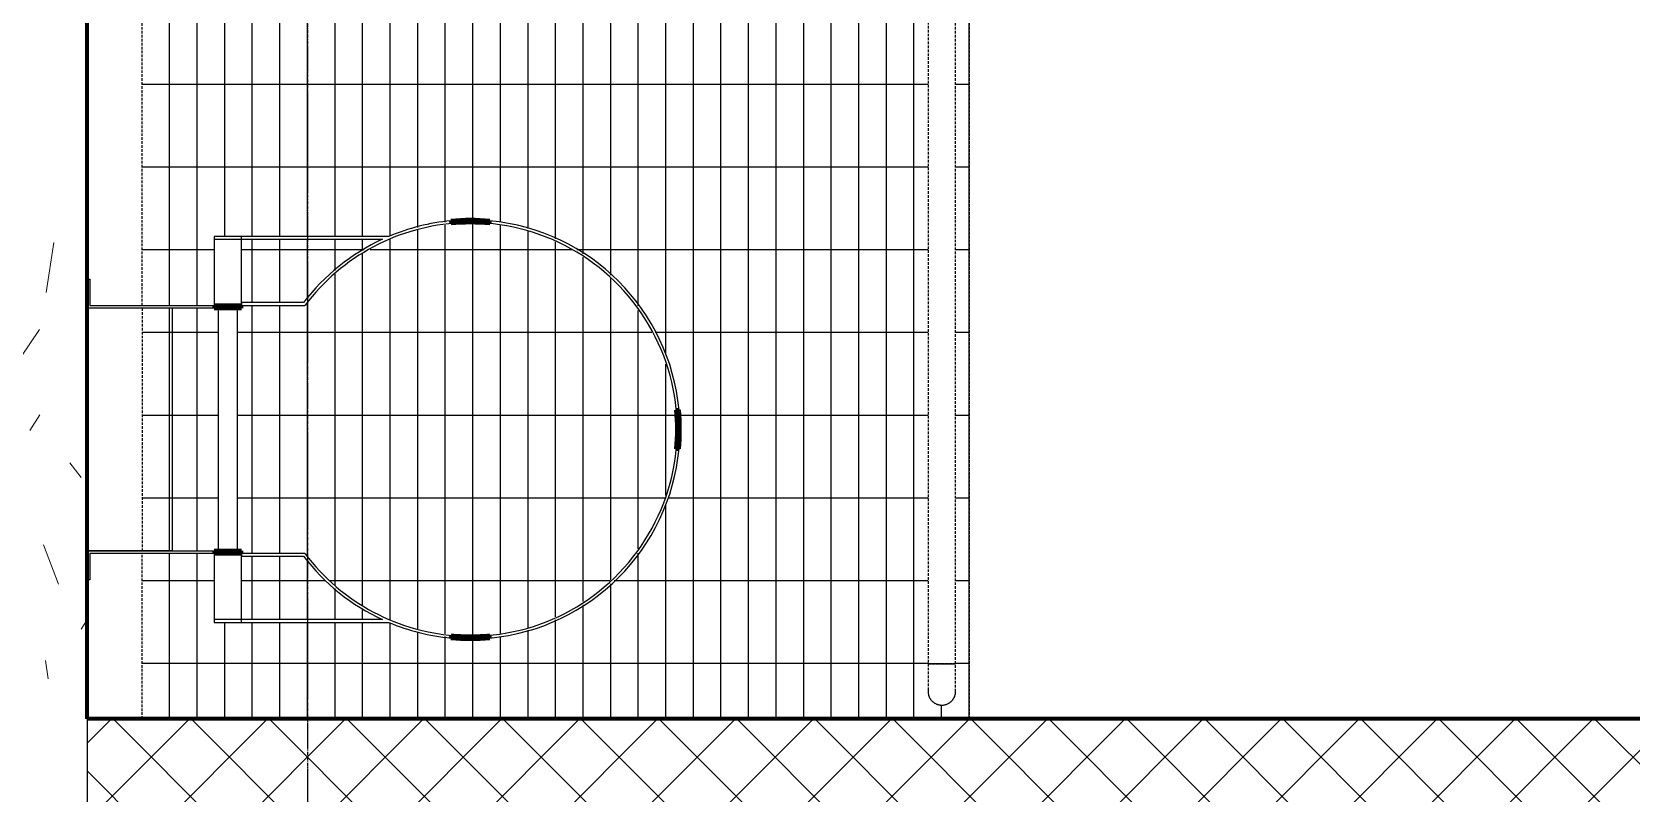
# Model space of a CAD drawing. Header units: millimetres. Extents: x -4391136 to -1798569, y -886572 to -291056.
# Drawn here: x -2735343 to -2732443, y -507083 to -505703 of the extents above; entities that cross this region are included whole.
import ezdxf
from ezdxf.enums import TextEntityAlignment as Align

# ---------------------------------------------------------------- set-up
doc = ezdxf.new("R2010")
doc.units = ezdxf.units.MM
for name, pattern in [('CENTER', [50.800000000000004, 31.75, -6.35, 6.35, -6.35]), ('TA_GL_000.70000', [1.925, 0.7, -0.175, 0.175, -0.175, 0.7]), ('Xref-C-1-PP17-AR-2214-01-B$0$DPA_Grid _ Level 100', [10, 5.5, -1.6, 1.3, -1.6]), ('Xref-C-1-PP17-AR-2214-01-B$0$Hidden', [7.143800000000001, 4.7625, -2.3813])]:
    doc.linetypes.add(name, pattern=pattern)
doc.layers.add('000 - 0_HIDE_OBJ_FRAMING_DEF_DIMS', color=7, linetype='Continuous', plot=False)
for name, color, linetype in [('000 - 0_SYM_DWG_GRID-BUBBLE_MAIN_COLOR_1', 7, 'Continuous'), ('000 - 0_SYM_DWG_GRIDLINE_MAIN_COLOR_251', 7, 'Continuous'), ('000 - GRID', 7, 'CENTER'), ('_PP-Dim', 7, 'Continuous'), ('Xref-C-1-PP17-AR-2214-01-B$0$A-DETL-MBND', 7, 'Xref-C-1-PP17-AR-2214-01-B$0$Hidden'), ('Xref-C-1-PP17-AR-2214-01-B$0$A-FLOR-E', 7, 'Continuous'), ('Xref-C-1-PP17-AR-2214-01-B$0$A-GENM', 7, 'Continuous'), ('Xref-C-1-PP17-AR-2214-01-B$0$A-Wall', 7, 'Continuous'), ('Xref-C-1-PP17-AR-2214-01-B$0$A-WALL-PATT', 7, 'Continuous'), ('Xref-C-1-PP17-AR-2214-01-B$0$S-BEAM', 7, 'Continuous'), ('Xref-C-1-PP17-AR-2214-01-B$0$WALL-E', 7, 'Continuous')]:
    doc.layers.add(name, color=color, linetype=linetype)
doc.styles.add('Arial', font='arial.ttf', dxfattribs={"height": 1500})
doc.styles.add('TA', font='', dxfattribs={"height": 4.5})
doc.styles.get('TA').set_extended_font_data('Cordia New')

# ---------------------------------------------------------------- blocks, each defined once
blk = doc.blocks.new('*U1278')
at = {"layer": '000 - 0_SYM_DWG_GRIDLINE_MAIN_COLOR_251', "color": 7, "linetype": 'ByBlock', "ltscale": 5}
blk.add_line((29.9999999999998, 0), (-560.4999999999969, 6.311186212045594e-14), dxfattribs=at)
at = {"color": 7, "style": 'TA', "flags": 1}
blk.add_attdef('LOCATION', (5.999999999999999, -6.000000000000001), '', height=4.5, rotation=270, dxfattribs=at)
at = {"layer": '000 - 0_SYM_DWG_GRID-BUBBLE_MAIN_COLOR_1', "color": 7, "style": 'Arial'}
blk.add_attdef('GRID-HEAD', text='', height=4.000000000000001, rotation=179.999999999987, dxfattribs=at).set_placement((73.74999998541176, 0), align=Align.MIDDLE_CENTER)
blk = doc.blocks.new('W-1-PP17-ENT2_REV00_20260526-152343_LOPF_MAIN_DIMS')
at = {"layer": '000 - GRID', "color": 7, "linetype": 'TA_GL_000.70000', "xscale": 50.00000000000036, "yscale": 50.00000000000036, "zscale": 50.00000000000036, "rotation": 180}
blk.add_blockref('*U1278', (-26525, -5300.000000001804), dxfattribs=at)
blk = doc.blocks.new('Xref-C-1-PP17-AR-2214-01-B$0$DPA_GM-Cage Ladder_No RC stand - H5300-19600644-ENTRANCE 2 - LOWER ROOF FLOOR PLAN01-flat-1')
at = {"layer": 'Xref-C-1-PP17-AR-2214-01-B$0$A-GENM', "color": 7, "lineweight": 70}
for p, q in [((734.5333333332092, 253.3412686392548), (735, 248.3630940519506)), ((805, 248.3630940519506), (805.4666666663252, 253.3412686392548)), ((355, 100), (305, 100)), ((305, 100), (305, 95.00000000005821)), ((305, 95.00000000005821), (355, 95.00000000005821)), ((355, 95.00000000005821), (355, 100)), ((1148.341268639546, -89.53333333332557), (1143.3630940523, -89.99999999994179)), ((1143.3630940523, -159.9999999999418), (1148.341268639546, -160.4666666666744)), ((355, -345), (305, -345)), ((305, -345), (305, -350)), ((355, -350), (355, -345)), ((305, -350), (355, -350)), ((735, -498.3630940518342), (734.5333333332092, -503.3412686392548)), ((805.4666666663252, -503.3412686392548), (805, -498.3630940518342))]:
    blk.add_line(p, q, dxfattribs=at)
at = {"layer": 'Xref-C-1-PP17-AR-2214-01-B$0$A-GENM', "color": 7}
for p, q in [((355, 225), (305, 225)), ((305, 225), (305, 100)), ((305, 225), (305, 220)), ((622.0135141303763, 225), (305, 225)), ((305, 220), (610.7046767794527, 220)), ((355, 100), (355, 225)), ((75, 147.5), (80, 147.5)), ((75, 95), (75, 147.5)), ((80, 147.5), (80, 100)), ((75, -345), (75, 95)), ((230, 95), (75, 95)), ((305, 95), (75, 95)), ((80, 100), (305, 100)), ((230, -345), (230, 95)), ((305, 100), (355, 100)), ((305, 100), (305, 95)), ((312.4999999967404, 94.99999999941792), (312.4999999967404, -345.0000000005821)), ((312.4999999967404, 94.99999999941792), (312.4999999967404, -345.0000000005821)), ((312.4999999967404, 94.99999999941792), (312.4999999967404, -345.0000000005821)), ((312.4999999967404, 94.99999999941792), (312.4999999967404, -345.0000000005821)), ((312.4999999967404, 94.99999999941792), (312.4999999967404, -345.0000000005821)), ((312.4999999967404, 94.99999999941792), (312.4999999967404, -345.0000000005821)), ((312.4999999967404, 94.99999999941792), (312.4999999967404, -345.0000000005821)), ((312.4999999967404, 94.99999999941792), (312.4999999967404, -345.0000000005821)), ((312.4999999967404, 94.99999999941792), (312.4999999967404, -345.0000000005821)), ((312.4999999967404, 94.99999999941792), (312.4999999967404, -345.0000000005821)), ((312.4999999967404, 94.99999999941792), (312.4999999967404, -345.0000000005821)), ((312.4999999967404, 94.99999999941792), (312.4999999967404, -345.0000000005821)), ((312.4999999967404, 94.99999999941792), (312.4999999967404, -345.0000000005821)), ((313.0962980398908, 95), (346.9037019601092, 95)), ((346.9037019601092, 95), (313.0962980398908, 95)), ((313.0962980398908, 95), (346.9037019601092, 95)), ((346.9037019601092, 95), (313.0962980398908, 95)), ((313.0962980398908, 95), (346.9037019601092, 95)), ((346.9037019601092, 95), (313.0962980398908, 95)), ((313.0962980398908, 95), (346.9037019601092, 95)), ((346.9037019601092, 95), (313.0962980398908, 95)), ((313.0962980398908, 95), (346.9037019601092, 95)), ((346.9037019601092, 95), (313.0962980398908, 95)), ((313.0962980398908, 95), (346.9037019601092, 95)), ((346.9037019601092, 95), (313.0962980398908, 95)), ((313.0962980398908, 95), (346.9037019601092, 95)), ((346.9037019601092, 95), (313.0962980398908, 95)), ((313.0962980398908, 95), (346.9037019601092, 95)), ((346.9037019601092, 95), (313.0962980398908, 95)), ((313.0962980398908, 95), (346.9037019601092, 95)), ((346.9037019601092, 95), (313.0962980398908, 95)), ((313.0962980398908, 95), (346.9037019601092, 95)), ((346.9037019601092, 95), (313.0962980398908, 95)), ((313.0962980398908, 95), (346.9037019601092, 95)), ((346.9037019601092, 95), (313.0962980398908, 95)), ((313.0962980398908, 95), (346.9037019601092, 95)), ((346.9037019601092, 95), (313.0962980398908, 95)), ((313.0962980398908, 95), (346.9037019601092, 95)), ((346.9037019601092, 95), (313.0962980398908, 95)), ((347.4999999967404, -345.0000000005821), (347.4999999967404, 94.99999999941792)), ((347.4999999967404, -345.0000000005821), (347.4999999967404, 94.99999999941792)), ((347.4999999967404, -345.0000000005821), (347.4999999967404, 94.99999999941792)), ((347.4999999967404, -345.0000000005821), (347.4999999967404, 94.99999999941792)), ((347.4999999967404, -345.0000000005821), (347.4999999967404, 94.99999999941792)), ((347.4999999967404, -345.0000000005821), (347.4999999967404, 94.99999999941792)), ((347.4999999967404, -345.0000000005821), (347.4999999967404, 94.99999999941792)), ((347.4999999967404, -345.0000000005821), (347.4999999967404, 94.99999999941792)), ((347.4999999967404, -345.0000000005821), (347.4999999967404, 94.99999999941792)), ((347.4999999967404, -345.0000000005821), (347.4999999967404, 94.99999999941792)), ((347.4999999967404, -345.0000000005821), (347.4999999967404, 94.99999999941792)), ((347.4999999967404, -345.0000000005821), (347.4999999967404, 94.99999999941792)), ((347.4999999967404, -345.0000000005821), (347.4999999967404, 94.99999999941792)), ((467.5103307547979, 105), (355, 105)), ((355, 105), (355, 100)), ((355, 100), (470, 100)), ((230, -345), (75, -345)), ((75, -345), (305, -345)), ((75, -397.5), (75, -345)), ((305, -345), (305, -350)), ((313.0962980398908, -345), (346.9037019601092, -345)), ((346.9037019601092, -345), (313.0962980398908, -345)), ((313.0962980398908, -345), (346.9037019601092, -345)), ((346.9037019601092, -345), (313.0962980398908, -345)), ((313.0962980398908, -345), (346.9037019601092, -345)), ((346.9037019601092, -345), (313.0962980398908, -345)), ((313.0962980398908, -345), (346.9037019601092, -345)), ((346.9037019601092, -345), (313.0962980398908, -345)), ((313.0962980398908, -345), (346.9037019601092, -345)), ((346.9037019601092, -345), (313.0962980398908, -345)), ((313.0962980398908, -345), (346.9037019601092, -345)), ((346.9037019601092, -345), (313.0962980398908, -345)), ((313.0962980398908, -345), (346.9037019601092, -345)), ((346.9037019601092, -345), (313.0962980398908, -345)), ((313.0962980398908, -345), (346.9037019601092, -345)), ((346.9037019601092, -345), (313.0962980398908, -345)), ((313.0962980398908, -345), (346.9037019601092, -345)), ((346.9037019601092, -345), (313.0962980398908, -345)), ((313.0962980398908, -345), (346.9037019601092, -345)), ((346.9037019601092, -345), (313.0962980398908, -345)), ((313.0962980398908, -345), (346.9037019601092, -345)), ((346.9037019601092, -345), (313.0962980398908, -345)), ((313.0962980398908, -345), (346.9037019601092, -345)), ((346.9037019601092, -345), (313.0962980398908, -345)), ((313.0962980398908, -345), (346.9037019601092, -345)), ((346.9037019601092, -345), (313.0962980398908, -345)), ((305, -350), (80, -350)), ((80, -350), (80, -397.5)), ((355, -350), (305, -350)), ((305, -350), (305, -475)), ((355, -475), (355, -350)), ((470, -350), (355, -350)), ((355, -350), (355, -355)), ((355, -355), (467.5103307547979, -355)), ((80, -397.5), (75, -397.5)), ((610.7046767794527, -470), (305, -470)), ((305, -470), (305, -475)), ((305, -475), (355, -475)), ((305, -475), (622.0135141303763, -475))]:
    blk.add_line(p, q, dxfattribs=at)
for radius, start, end in [(375.0000000000004, 92.77032200594974, 143.1301023434838), (380, 95.36016817981313, 112.919542148492), (380.0000000000001, 91.73344587831726, 93.12195460506179), (375.0000000000001, 268.5716522453185, 91.42834775468145), (380.0000000000001, 5.354805702905375, 84.64978378124182), (379.9999999999998, 114.7839780623243, 142.7522190946124), (380.0000000000001, 275.3502162187582, 354.6451942970946), (380.0000000000004, 217.2477809053876, 245.2160219376757), (375.0000000000001, 216.8698976565162, 267.2296779940503), (380.0000000000004, 247.080457851508, 264.6398318201869), (380.0000000000002, 266.8780453949382, 268.2665541216828)]:
    blk.add_arc((770, -125), radius, start, end, dxfattribs=at)
at = {"layer": 'Xref-C-1-PP17-AR-2214-01-B$0$A-GENM', "color": 7, "lineweight": 70}
for radius, start, end in [(380.0000000000001, 84.64459939078527, 95.35540060921474), (375.0000000000002, 84.64459939078527, 95.35540060921474), (375.0000000000001, 354.6445993883986, 5.355400611601413), (380, 354.6445993883986, 5.355400611601413), (380.0000000000002, 264.6445993907852, 275.3554006092148), (375.0000000000002, 264.6445993907852, 275.3554006092148)]:
    blk.add_arc((770, -124.9999999999418), radius, start, end, dxfattribs=at)
blk = doc.blocks.new('Xref-C-1-PP17-AR-2214-01-B$0$Top Rail Type - Top Rail_Internal_-8636526-ENTRANCE 2 - LOWER ROOF FLOOR PLAN01-flat-1')
at = {"layer": 'Xref-C-1-PP17-AR-2214-01-B$0$A-DETL-MBND', "color": 7}
for p, q in [((-2733717.744708749, -504848.9466707982), (-2733717.744708749, -506848.9466707982)), ((-2733668.596563089, -504848.9466707976), (-2733716.892854404, -504848.9466707976)), ((-2733716.892854404, -504848.9466707976), (-2733668.596563089, -504848.9466707976)), ((-2733667.744708749, -506848.9466707982), (-2733667.744708749, -504848.9466707982)), ((-2733667.744708746, -506848.9466707977), (-2733717.744708746, -506848.9466707977)), ((-2733716.892854404, -506848.9466707977), (-2733668.596563089, -506848.9466707977))]:
    blk.add_line(p, q, dxfattribs=at)
blk = doc.blocks.new('Xref-C-1-PP17-AR-2214-01-B$0$Railing - Post End-18926717-ENTRANCE 2 - LOWER ROOF FLOOR PLAN01-flat-1')
at = {"layer": 'Xref-C-1-PP17-AR-2214-01-B$0$A-DETL-MBND', "color": 7}
for p, q in [((24.14814565703273, -49.99999999994179), (-24.14814565703273, -49.99999999994179)), ((-24.14814565703273, -49.99999999994179), (24.14814565703273, -49.99999999994179)), ((0, -49.99999999994179), (-24.14814565703273, -49.99999999994179)), ((-24.14814565703273, -49.99999999994179), (0, -49.99999999994179)), ((0, -49.99999999994179), (24.14814565703273, -49.99999999994179)), ((24.14814565703273, -49.99999999994179), (0, -49.99999999994179))]:
    blk.add_line(p, q, dxfattribs=at)
blk = doc.blocks.new('Xref-C-1-PP17-AR-2214-01-B$0$Railing - Post Start-18926715-ENTRANCE 2 - LOWER ROOF FLOOR PLAN01-flat-1')
at = {"layer": 'Xref-C-1-PP17-AR-2214-01-B$0$A-DETL-MBND', "color": 7}
for p, q in [((-50.00000000325963, 49.99999999947613), (-50.00000000325963, -5.238689482212067e-10)), ((-50, 50), (-25, 50)), ((-0.8518543429672718, 50.00000000005821), (-49.14814565703273, 50.00000000005821)), ((-49.14814565703273, 50.00000000005821), (-0.8518543429672718, 50.00000000005821)), ((-25, 50), (-49.14814565703273, 50)), ((-25, 50), (0, 50)), ((-0.8518543429672718, 50), (-25, 50)), ((-3.259629011154175e-09, -5.238689482212067e-10), (-3.259629011154175e-09, 24.53157560183899))]:
    blk.add_line(p, q, dxfattribs=at)
at = {"layer": 'Xref-C-1-PP17-AR-2214-01-B$0$A-DETL-MBND', "color": 7, "flags": 128}
for points in [[(-50.00000000325963, 49.99999999947613), (-50.00000000325963, 48.00053329014918), (-50.00000000325963, 46.00426530098775), (-50.00000000325963, 44.0143896350055), (-50.00000000325963, 42.03408966877032), (-50.00000000325963, 40.06653345969971), (-50.00000000325963, 38.11486867809435), (-50.00000000325963, 36.18221757124411), (-50.00000000325963, 34.27167196868686), (-50.00000000325963, 32.38628833572147), (-50.00000000325963, 30.5290828840225), (-50.00000000325963, 28.70302674616687), (-50.00000000325963, 26.91104122239631), (-50.00000000325963, 25.15599310729885), (-50.00000000325963, 23.44069010339445), (-50.00000000325963, 21.76787632971536), (-50.00000000325963, 20.1402279313188), (-50.00000000325963, 18.56034879852086), (-50.00000000325963, 17.03076640085783), (-50.00000000325963, 15.55392774392385), (-50.00000000325963, 14.13219545449829), (-50.00000000325963, 12.76784400088945), (-50.00000000325963, 11.46305605449015), (-50.00000000325963, 10.21991899760906), (-50.00000000325963, 9.040421584388241), (-50.00000000325963, 7.926450759056024), (-50.00000000325963, 6.87978863727767), (-50.00000000325963, 5.902109655202366), (-50.00000000325963, 4.994977890630253), (-50.00000000325963, 4.159844560839701), (-50.00000000325963, 3.398045701091178), (-50.00000000325963, 2.710800026950892), (-50.00000000325963, 2.099206984974444), (-50.00000000325963, 1.564244993554894), (-50.00000000325963, 1.106769877660554), (-50.00000000325963, 0.7275135000236332), (-50.00000000325963, 0.4270825898856856), (-50.00000000325963, 0.2059577725594863), (-50.00000000325963, 0.06449280068045482), (-50.00000000325963, 0.002913987962529063), (-50.00000000325963, -5.238689482212067e-10)], [(-3.259629011154175e-09, -5.238689482212067e-10), (-3.259629011154175e-09, 0.03999466641107574), (-3.259629011154175e-09, 0.1599146843072958), (-3.259629011154175e-09, 0.3595682067680173), (-3.259629011154175e-09, 0.6386358306626789), (-3.259629011154175e-09, 0.9966711073648185), (-3.259629011154175e-09, 1.433101256843656), (-3.259629011154175e-09, 1.947228083910886), (-3.259629011154175e-09, 2.538229095342103), (-3.259629011154175e-09, 3.205158815544564), (-3.259629011154175e-09, 3.946950299316086), (-3.259629011154175e-09, 4.762416838435456), (-3.259629011154175e-09, 5.650253860512748), (-3.259629011154175e-09, 6.609041015559342), (-3.259629011154175e-09, 7.63724444876425), (-3.259629011154175e-09, 8.733219253947027), (-3.259629011154175e-09, 9.895212105242535), (-3.259629011154175e-09, 11.12136406189529), (-3.259629011154175e-09, 12.4097135423799), (-3.259629011154175e-09, 13.75819946243428), (-3.259629011154175e-09, 15.16466453211615), (-3.259629011154175e-09, 16.62685870740097), (-3.259629011154175e-09, 18.14244278951082), (-3.259629011154175e-09, 19.70899216725957), (-3.259629011154175e-09, 21.32400069583673), (-3.259629011154175e-09, 22.98488470603479), (-3.259629011154175e-09, 24.688987137808), (-3.259629011154175e-09, 26.4335817907704), (-3.259629011154175e-09, 28.21587768563768), (-3.259629011154175e-09, 30.03302352916216), (-3.259629011154175e-09, 31.88211227563443), (-3.259629011154175e-09, 33.76018577750074), (-3.259629011154175e-09, 35.66423951787874), (-3.259629011154175e-09, 37.59122741682222), (-3.259629011154175e-09, 39.53806670487393), (-3.259629011154175e-09, 41.50164285447681), (-3.259629011154175e-09, 43.47881456254981), (-3.259629011154175e-09, 45.4664187762537), (-3.259629011154175e-09, 47.46127575280843), (-3.259629011154175e-09, 49.46019414655166), (-3.259629011154175e-09, 49.99999999947613)]]:
    blk.add_lwpolyline(points, dxfattribs=at)
at = {"layer": 'Xref-C-1-PP17-AR-2214-01-B$0$A-DETL-MBND', "color": 7}
for points in [[(-49.53475117217749, 4.800623387622181), (-49.53475117217749, 4.800623387622181, 0.04814862948996573), (-50, 0)], [(-50, 0), (-50, 0, -0.04819398129551403), (-49.53475117217749, 4.800623387622181)], [(-0.4652488278225064, 4.800623387622181), (-0.4652488278225064, 4.800623387622181, -0.04814862949265138), (0, 0)], [(0, 0), (0, 0, 0.04819398129461391), (-0.4652488278225064, 4.800623387622181)]]:
    blk.add_lwpolyline(points, format="xyb", dxfattribs=at)
for radius, start, end in [(24.99999999999933, 170.7319285677985, 270), (25.00000000000918, 180, 0), (24.99999999999932, 270, 9.847347455583941)]:
    blk.add_arc((-25, 0), radius, start, end, dxfattribs=at)
blk = doc.blocks.new('Xref-C-1-PP17-AR-2214-01-B$0$Railing - Railing-8636523-ENTRANCE 2 - LOWER ROOF FLOOR PLAN01-flat-1')
at = {"layer": 'Xref-C-1-PP17-AR-2214-01-B$0$A-DETL-MBND', "color": 7}
for p, q in [((-2733717.744708749, -504848.9466707982), (-2733717.744708749, -506848.9466707982)), ((-2733716.892854404, -504848.9466707976), (-2733668.596563089, -504848.9466707976)), ((-2733668.596563089, -504848.9466707976), (-2733716.892854404, -504848.9466707976)), ((-2733667.744708749, -506848.9466707982), (-2733667.744708749, -504848.9466707982)), ((-2733716.892854404, -506848.9466707977), (-2733668.596563089, -506848.9466707977)), ((-2733668.596563089, -506848.9466707977), (-2733716.892854404, -506848.9466707977))]:
    blk.add_line(p, q, dxfattribs=at)
at = {"color": 7}
for name, p in [('Xref-C-1-PP17-AR-2214-01-B$0$Railing - Post End-18926717-ENTRANCE 2 - LOWER ROOF FLOOR PLAN01-flat-1', (-2733692.744708746, -504798.9466707976)), ('Xref-C-1-PP17-AR-2214-01-B$0$Railing - Post Start-18926715-ENTRANCE 2 - LOWER ROOF FLOOR PLAN01-flat-1', (-2733667.744708746, -506898.9466707977))]:
    blk.add_blockref(name, p, dxfattribs=at)
blk = doc.blocks.new('W-1-PP17-ENT2_REV00_20260526-152612_EX_LOPF-1')
at = {"layer": 'Xref-C-1-PP17-AR-2214-01-B$0$A-DETL-MBND'}
h = blk.add_hatch(dxfattribs=at)
h.set_pattern_fill('ACET-2D-FP_27', angle=-89.99999999999999, style=0, pattern_type=2)
h.set_pattern_definition([(0, (-629997.8943292056, -2742006.663708746), (-1.722546424198833e-14, 50.00000000000001), []), (90, (-629997.8943292056, -2742006.663708746), (-150, -5.167639272596499e-14), [])])
h.paths.add_polyline_path([(-9545.00000000326, -5212.845191868546), (-9545.00000000326, -5292.510330751131), (-9496.143503633328, -5337.366359328444), (-9459.373166142032, -5383.672047338041), (-9430.000000003725, -5435.70467677532), (-9430.00000000326, -5179.999999996333), (-9545.00000000326, -5179.999999996333)], flags=16)
h.paths.add_polyline_path([(-9995.000000003725, -5134.580956430233), (-9995.000000003725, -5137.499999996333), (-9555.00000000326, -5137.499999996333), (-9555.00000000326, -4999.999999996333), (-9995.00000000326, -4999.999999996333)], flags=17)
h.paths.add_polyline_path([(-10120.00000000373, -5381.920250097348), (-10120.00000000373, -5392.503822879924), (-10120.00000000373, -5435.70467677532), (-10089.6379191787, -5381.920250097348), (-10049.67452055821, -5332.607371594815), (-10005.00000000326, -5292.510330751131), (-10005.00000000326, -5179.999999996333), (-10120.00000000373, -5179.999999996333)], flags=16)
h.paths.add_polyline_path([(-10149.39374601562, -5582.037196849065), (-10149.5624102545, -5585.643542322854), (-10146.15546526527, -5648.559505281562), (-10130.75623677252, -5713.585412252287), (-10103.43457491836, -5775.781084311253), (-10064.92861079611, -5832.452096174529), (-10016.26552318735, -5881.521218856389), (-9966.28888088977, -5917.542344579531), (-9906.003760822583, -5946.373042006104), (-9841.55865551252, -5964.045993575884), (-9775.00000000326, -5969.999999996333), (-9707.28086419357, -5963.727751995029), (-9641.729716681875, -5945.289102480339), (-9580.445138896815, -5915.188359223364), (-9525.3891205471, -5874.211231752823), (-9483.085290287156, -5830.394991980458), (-9445.939924623352, -5774.845674925542), (-9419.181494648568, -5713.322472374013), (-9403.764192979783, -5647.075836085307), (-9400.845774057787, -5576.915826051554), (-9409.695964430459, -5511.755252520146), (-9430.91112097213, -5447.013514126709), (-9460.362080828287, -5391.228679780441), (-9500.325479448773, -5339.698398438341), (-9550.00000000326, -5294.999999996333), (-9550.00000000326, -5179.999999996333), (-9555.00000000326, -5179.999999996333), (-9555.00000000326, -5172.499999996333), (-9995.000000003725, -5172.499999996333), (-9995.000000003725, -5179.999999996333), (-10000.00000000326, -5179.999999996333), (-10000.00000000326, -5294.999999996333), (-10049.67452055821, -5339.698398438341), (-10090.62683386449, -5392.503822879924), (-10121.55651146267, -5451.739452861773), (-10141.48139068997, -5515.524278670142)], flags=17)
h.paths.add_polyline_path([(-10300.00000000279, -6449.999999995867), (-10300.00000000279, -6456.408818391676), (-10300.00000000279, -6499.999999996333), (-8200.000000004657, -6499.999999996333), (-8200.000000004657, -6474.999999996333), (-10254.56458146591, -6474.1481456529), (-10265.63559139799, -6469.24461119069), (-10269.67633430939, -6465.0729588783), (-10272.14548247354, -6461.305332752934), (-10274.15626305621, -6456.408818391676), (-10275.00000000466, -6449.999999995867), (-10273.3836100488, -6441.683771622425), (-10269.42226989241, -6434.595937918464), (-10264.42334515043, -6429.825199538434), (-10260.50237205112, -6427.797450546699), (-10250.00000000466, -6425.755791620875), (-10225.11016001366, -6424.999999995867), (-8200.000000004657, -6424.999999995867), (-8200.000000004657, -4999.999999996333), (-8225.00000000326, -4999.999999996333), (-8225.00000000326, -6079.999999996333), (-9025.00000000326, -6079.999999996333), (-9025.00000000326, -4999.999999996333), (-9550.00000000326, -4999.999999996333), (-9550.00000000326, -5129.999999996333), (-9425.00000000326, -5129.999999996333), (-9425.00000000326, -5447.013514126709), (-9403.732473644428, -5515.524278670142), (-9397.906388392672, -5559.650291852246), (-9396.636905951425, -5559.999999996333), (-9395.330198109616, -5602.060230753908), (-9398.585192516446, -5647.075836085307), (-9414.003988383338, -5713.585412252287), (-9440.757274496835, -5775.781084311253), (-9478.32424767362, -5832.452096174529), (-9529.500320249703, -5884.500397533237), (-9583.711119117215, -5922.986783964152), (-9643.996239184402, -5951.488006611413), (-9708.441344494466, -5969.02149962174), (-9739.675282205455, -5971.82702666946), (-9740.00000000326, -5973.363094048633), (-9775.00000000326, -5974.999999996333), (-9810.46666667005, -5973.341268635413), (-9810.46666667005, -5971.814276391699), (-9842.719135813415, -5968.91726176074), (-9908.27028332511, -5950.863782339322), (-9969.55486111017, -5921.417533256637), (-10027.53803443722, -5878.469411469589), (-10073.03939797031, -5830.394991980458), (-10109.64508911641, -5774.845674925542), (-10136.10911444155, -5713.322472374013), (-10151.41480749054, -5647.075836085307), (-10154.03409871133, -5574.347289153433), (-10153.34126864281, -5559.533333329542), (-10152.07816924201, -5559.533333329542), (-10145.76989093004, -5511.755252520146), (-10125.00000000326, -5447.013514126709), (-10125.00000000326, -5129.999999996333), (-10000.00000000326, -5129.999999996333), (-10000.00000000326, -4999.999999996333), (-10300.00000000279, -4999.999999996333)])
at = {"layer": 'Xref-C-1-PP17-AR-2214-01-B$0$A-WALL-PATT', "lineweight": 9}
h = blk.add_hatch(dxfattribs=at)
h.set_pattern_fill('ACET-2D-FP_12', angle=-40.00000000001929, style=0, pattern_type=2)
h.set_pattern_definition([(49.99999999998066, (-8394.749623530079, -4899.999786735105), (-459.033747442358, 385.1750481771305), [76.19999999489092, -838.1999999438001]), (354.9999999999807, (-8394.749623530079, -4899.999786735105), (65.28252746094925, 746.1827033320443), [60.95999999902279, -670.5599999892506]), (100.4509999999806, (-8334.02212549001, -4905.312642071454), (-693.3830033237465, -127.8976821540858), [64.760000009727, -712.360000106997]), (46.18399999998068, (-8394.75019914424, -4696.799605079985), (-648.5724861597413, 622.3064180691725), [114.2999999805889, -1257.299999786477]), (96.63599999998067, (-8304.39000949217, -4710.813687962538), (-1050.53431868169, -122.2199233649302), [97.13999998684996, -1068.539999855349]), (351.1839999999806, (-8394.75019914424, -4696.799605079985), (172.1971373298435, 1110.274966447614), [91.43999999912084, -1005.839999990329]), (20.99999999998068, (-8293.150094295852, -4747.599906405958), (-214.7433929590627, 559.4256647136064), [76.20000000503082, -838.200000055339]), (325.9999999999807, (-8293.150094295852, -4747.599906405958), (418.8539380778092, 620.9765001013877), [60.9599999951956, -670.5599999471516]), (71.45099999998068, (-8242.61204123823, -4781.688312839309), (-668.4524659854361, 224.2969172061419), [64.75999999221385, -712.3599999143522]), (37.49999999998067, (-8394.749623530079, -4899.999786735105), (-158.7692420319073, 206.91210464295), [33.52799999703571, -628.9039999443971, 33.52799999703571, -1320.29199988327]), (37.49999999998067, (-8394.749623530079, -4899.999786735105), (-158.7692420319073, 206.91210464295), [-695.9599999384686, -647.1919999427803, 33.52799999703571, -639.571999943454]), (7.499999999980671, (-8394.749623530079, -4899.999786735105), (-47.30360575212411, 359.3065579393879), [33.52799999999587, -354.5839999999563, 33.52799999999587, -870.203999999893]), (7.499999999980671, (-8394.749623530079, -4899.999786735105), (-47.30360575212411, 359.3065579393879), [-421.6399999999481, -613.6639999999245, 33.52799999999587, -223.0119999999726]), (327.4999999999807, (-8621.318079446442, -4900.000574928301), (146.1911639366298, 229.4741615331733), [33.52800000003585, -220.4720000002358, 33.52800000003585, -1810.512000001937]), (327.4999999999807, (-8621.318079446442, -4900.000574928301), (146.1911639366298, 229.4741615331733), [-287.5280000003075, -758.9520000008117, 33.52800000003585, -1018.032000001089]), (317.4999999999807, (-8722.917848880403, -4900.000479713606), (321.0978918577311, 350.4168590595947), [33.52800000457609, -296.6720000404915, 33.52800000457609, -1239.520000169177]), (317.4999999999807, (-8722.917848880403, -4900.000479713606), (321.0978918577311, 350.4168590595947), [-363.7280000496437, -492.7600000672547, 33.52800000457609, -713.2320000973459])])
h.paths.add_polyline_path([(-12950.00000000233, -4699.999999995867), (-12950.00000000233, -4899.999999996799), (-3839.500000002328, -4899.999999996799), (-3839.500000002328, -4699.999999995867)])
h = blk.add_hatch(dxfattribs=at)
h.set_pattern_fill('ACET-2D-FP_25', angle=-89.99999999999999, style=0, pattern_type=2)
h.set_pattern_definition([(315, (496648.9466707949, -2740142.744708746), (70.71067811865474, 70.71067811865478), []), (45, (496648.9466707949, -2740142.744708746), (-70.71067811865478, 70.71067811865474), [])])
h.paths.add_polyline_path([(-10500.00000000233, -9752.170847279544), (-10500.00000000233, -10065.22778903187), (-10500.00000000233, -10205.00881988934), (-10300.00000000233, -10205.00881988934), (-10300.00000000233, -4899.999999996799), (-10500.00000000233, -4899.999999996799)])
at = {"layer": '000 - 0_HIDE_OBJ_FRAMING_DEF_DIMS', "color": 7, "linetype": 'Xref-C-1-PP17-AR-2214-01-B$0$DPA_Grid _ Level 100'}
blk.add_line((-29475.61840735516, -5299.999999999593), (7016.002662105951, -5299.999999999593), dxfattribs=at)
at = {"layer": 'Xref-C-1-PP17-AR-2214-01-B$0$A-DETL-MBND', "color": 7}
for p, q in [((-10300.00000000186, -4999.999999999593), (-10000.00000000279, -4999.999999999593)), ((-10300.00000000186, -6499.999999999127), (-10300.00000000186, -4999.999999999593)), ((-9555.000000002794, -4999.999999999593), (-9995.000000002794, -4999.999999999593)), ((-9550.000000002794, -4999.999999999593), (-8975.000000002794, -4999.999999999593)), ((-10300.00000000186, -6499.999999999127), (-8200.000000003725, -6499.999999999127))]:
    blk.add_line(p, q, dxfattribs=at)
at = {"layer": 'Xref-C-1-PP17-AR-2214-01-B$0$A-FLOR-E', "color": 7}
blk.add_line((-8520.000000001863, -4899.999999999593), (-10652.50000000186, -4899.999999999593), dxfattribs=at)
at = {"layer": 'Xref-C-1-PP17-AR-2214-01-B$0$A-Wall', "color": 7, "lineweight": 9}
blk.add_line((-10300.00000000186, -4899.999999999593), (-10500.00000000186, -4899.999999999593), dxfattribs=at)
at = {"layer": 'Xref-C-1-PP17-AR-2214-01-B$0$A-Wall', "color": 7, "lineweight": 70}
for p, q in [((-10300.00000000186, -10205.0088198926), (-10300.00000000186, -4899.999999999593)), ((-10300.00000000186, -4899.999999999593), (-8100.000000004191, -4899.999999999593))]:
    blk.add_line(p, q, dxfattribs=at)
at = {"layer": 'Xref-C-1-PP17-AR-2214-01-B$0$S-BEAM', "color": 7}
for p, q in [((-10300.00000000186, -9805.017639786063), (-10300.00000000186, -4899.999999999593)), ((-10300.00000000186, -4899.999999999593), (-8200.000000003725, -4899.999999999593))]:
    blk.add_line(p, q, dxfattribs=at)
at = {"layer": 'Xref-C-1-PP17-AR-2214-01-B$0$WALL-E', "color": 7}
for p, q in [((-8100.000000003725, -4899.999999999593), (-10652.50000000186, -4899.999999999593)), ((-10300.00000000186, -4899.999999999593), (-10300.00000000186, -9805.017639786063))]:
    blk.add_line(p, q, dxfattribs=at)
at = {"color": 7, "rotation": 270}
for name, p in [('Xref-C-1-PP17-AR-2214-01-B$0$DPA_GM-Cage Ladder_No RC stand - H5300-19600644-ENTRANCE 2 - LOWER ROOF FLOOR PLAN01-flat-1', (-9650.000000002794, -4824.999999999593)), ('Xref-C-1-PP17-AR-2214-01-B$0$Railing - Railing-8636523-ENTRANCE 2 - LOWER ROOF FLOOR PLAN01-flat-1', (496648.9466707949, -2740142.744708746)), ('Xref-C-1-PP17-AR-2214-01-B$0$Top Rail Type - Top Rail_Internal_-8636526-ENTRANCE 2 - LOWER ROOF FLOOR PLAN01-flat-1', (496648.9466707949, -2740142.744708746))]:
    blk.add_blockref(name, p, dxfattribs=at)

msp = doc.modelspace()

# ---------------------------------------------------------------- block references
at = {"layer": '_PP-Dim', "color": 7, "rotation": 90}
msp.add_blockref('W-1-PP17-ENT2_REV00_20260526-152343_LOPF_MAIN_DIMS', (-2740142.744708746, -496648.9466707953), dxfattribs=at)

# ---------------------------------------------------------------- next in the draw order: block references
msp.add_blockref('W-1-PP17-ENT2_REV00_20260526-152612_EX_LOPF-1', (-2740142.744708746, -496648.9466707953), dxfattribs=at)

doc.saveas('drawing.dxf')
